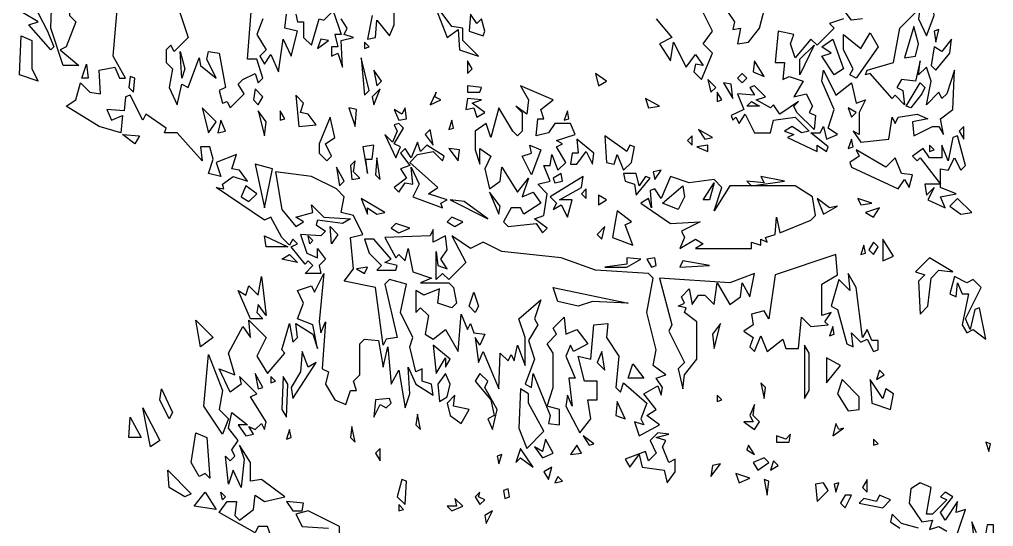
# Model space of a CAD drawing. Header units: millimetres. Extents: x -1861 to 1853, y -2 to 9002.
# Drawn here: x -1390 to -16, y 6352 to 7066 of the extents above; entities that cross this region are included whole.
import ezdxf

# ---------------------------------------------------------------- set-up
doc = ezdxf.new("R2010")
doc.units = ezdxf.units.MM
doc.layers.add('ALMOND-DRAW-PROFILE', color=7, linetype='Continuous', lineweight=25)

msp = doc.modelspace()

# ---------------------------------------------------------------- linework, layer by layer
at = {"layer": 'ALMOND-DRAW-PROFILE'}
for points in [[(-1032.8, 6331.7), (-1039.5, 6351.5), (-1052.7, 6351.5), (-1057.1, 6342.7), (-1107.7, 6371.3), (-1096.7, 6386.7), (-1083.5, 6386.7), (-1085.7, 6366.9), (-1079.1, 6360.3), (-1059.3, 6375.7), (-1057.1, 6395.5), (-1043.9, 6386.7), (-1015.2, 6393.3), (-1048.3, 6417.6), (-1063.7, 6415.4), (-1063.7, 6441.8), (-1079.1, 6466), (-1072.5, 6446.2), (-1076.9, 6406.6), (-1087.9, 6430.8), (-1094.5, 6411), (-1098.9, 6450.6), (-1092.3, 6444), (-1085.7, 6450.6), (-1090.1, 6459.4), (-1081.3, 6472.6), (-1094.5, 6490.2), (-1090.1, 6512.2), (-1068.1, 6494.6), (-1081.3, 6494.6), (-1070.3, 6479.2), (-1059.3, 6481.4), (-1065.9, 6492.4), (-1057.1, 6488), (-1048.3, 6496.8), (-1043.9, 6488), (-1041.7, 6499), (-1063.7, 6534.2), (-1054.9, 6538.6), (-1079.1, 6562.9), (-1076.9, 6551.9), (-1092.3, 6540.9), (-1107.7, 6573.9), (-1085.7, 6565.1), (-1094.5, 6595.9), (-1074.7, 6633.3), (-1063.7, 6617.9), (-1065.9, 6642.1), (-1041.7, 6617.9), (-1054.9, 6591.5), (-1039.5, 6567.3), (-1015.2, 6595.9), (-1019.6, 6600.3), (-1008.6, 6637.7), (-1004.2, 6611.3), (-997.6, 6617.9), (-999.8, 6637.7), (-975.6, 6622.3), (-969, 6602.5), (-975.6, 6635.5), (-997.6, 6644.3), (-988.8, 6666.3), (-997.6, 6684), (-977.8, 6690.6), (-973.4, 6681.8), (-960.2, 6708.2), (-966.8, 6639.9), (-964.6, 6624.5), (-958, 6639.9), (-962.4, 6573.9), (-953.6, 6569.5), (-958, 6551.9), (-944.8, 6529.8), (-929.4, 6523.2), (-922.8, 6543.1), (-914, 6543.1), (-918.4, 6556.3), (-909.6, 6565.1), (-909.6, 6609.1), (-903, 6615.7), (-883.1, 6613.5), (-876.5, 6576.1), (-869.9, 6604.7), (-865.5, 6551.9), (-854.5, 6571.7), (-845.7, 6518.8), (-839.1, 6538.6), (-841.3, 6576.1), (-830.3, 6551.9), (-806.1, 6536.4), (-808.3, 6551.9), (-821.5, 6556.3), (-821.5, 6573.9), (-830.3, 6569.5), (-839.1, 6604.7), (-834.7, 6617.9), (-852.3, 6653.1), (-843.5, 6692.8), (-867.7, 6699.4), (-874.3, 6692.8), (-856.7, 6617.9), (-872.1, 6615.7), (-876.5, 6606.9), (-887.5, 6688.4), (-931.6, 6697.2), (-918.4, 6714.8), (-922.8, 6758.8), (-905.2, 6763.2), (-918.4, 6789.6), (-936, 6794), (-931.6, 6816), (-942.6, 6827.1), (-977.8, 6844.7), (-1028.4, 6851.3), (-1019.6, 6798.4), (-999.8, 6774.2), (-988.8, 6780.8), (-999.8, 6787.4), (-975.6, 6794), (-977.8, 6805), (-960.2, 6787.4), (-922.8, 6785.2), (-933.8, 6778.6), (-969, 6783), (-971.2, 6776.4), (-958, 6767.6), (-964.6, 6761), (-993.2, 6763.2), (-984.4, 6736.8), (-969, 6730.2), (-969, 6743.4), (-958, 6728), (-966.8, 6719.2), (-964.6, 6708.2), (-986.6, 6708.2), (-975.6, 6719.2), (-982.2, 6725.8), (-986.6, 6721.4), (-1006.4, 6745.6), (-997.6, 6750), (-1004.2, 6756.6), (-1008.6, 6747.8), (-1019.6, 6758.8), (-1035, 6787.4), (-1043.9, 6783), (-1112.1, 6829.3), (-1101.1, 6827.1), (-1103.3, 6833.7), (-1087.9, 6844.7), (-1068.1, 6838.1), (-1079.1, 6853.5), (-1090.1, 6855.7), (-1083.5, 6875.5), (-1112.1, 6864.5), (-1105.5, 6844.7), (-1123.1, 6849.1), (-1116.5, 6868.9), (-1120.9, 6886.5), (-1134.1, 6886.5), (-1131.9, 6866.7), (-1167.1, 6906.3), (-1184.8, 6906.3), (-1182.6, 6912.9), (-1211.2, 6932.7), (-1215.6, 6923.9), (-1233.2, 6959.1), (-1239.8, 6956.9), (-1242, 6937.1), (-1266.2, 6939.3), (-1259.6, 6923.9), (-1244.2, 6930.5), (-1246.4, 6906.3), (-1277.2, 6915.1), (-1323.5, 6943.7), (-1310.2, 6952.5), (-1303.6, 6976.8), (-1290.4, 6963.6), (-1275, 6961.4), (-1277.2, 6994.4), (-1255.2, 6998.8), (-1248.6, 6983.4), (-1239.8, 6983.4), (-1257.4, 7014.2), (-1246.4, 7139.7)], [(-891.9, 7071.4), (-898.6, 7038.4), (-887.5, 7040.6), (-885.3, 7064.8), (-867.7, 7042.8), (-861.1, 7058.2), (-861.1, 7128.7)], [(-1164.9, 7080.2), (-1151.7, 7040.6), (-1171.5, 7020.8), (-1175.9, 7029.6), (-1182.6, 7023), (-1182.6, 7005.4), (-1173.7, 6996.6), (-1178.2, 6970.2), (-1167.1, 6945.9), (-1160.5, 6974.6), (-1151.7, 6970.2), (-1136.3, 7012), (-1134.1, 7001), (-1112.1, 6983.4), (-1125.3, 7009.8), (-1123.1, 7020.8), (-1107.7, 7018.6), (-1098.9, 6970.2), (-1107.7, 6965.8), (-1103.3, 6948.1), (-1096.7, 6950.3), (-1092.3, 6941.5), (-1072.5, 6961.4), (-1081.3, 6974.6), (-1074.7, 6981.2), (-1057.1, 6990), (-1052.7, 6976.8), (-1046.1, 6983.4), (-1054.9, 7009.8), (-1068.1, 7009.8), (-1061.5, 7095.6)], [(-390, 7075.8), (-381.2, 7062.6), (-383.4, 7051.6), (-372.4, 7053.8), (-376.8, 7031.8), (-361.4, 7034), (-346, 7053.8), (-335, 7095.6)], [(-999.8, 7073.6), (-997.6, 7062.6), (-988.8, 7062.6), (-988.8, 7040.6), (-977.8, 7029.6), (-966.8, 7067), (-960.2, 7064.8), (-947, 7078), (-936, 7045), (-944.8, 7045), (-940.4, 7027.4), (-949.2, 7027.4), (-949.2, 7014.2), (-940.4, 7018.6), (-933.8, 6998.8), (-936, 7036.2), (-918.4, 7040.6), (-931.6, 7045), (-927.2, 7053.8), (-936, 7067)], [(-491.3, 7067), (-469.2, 7040.6), (-486.9, 7031.8), (-471.4, 7007.6), (-467, 7034), (-449.4, 6998.8), (-436.2, 7016.4), (-425.2, 7001), (-436.2, 7003.2), (-438.4, 6992.2), (-427.4, 6981.2), (-412, 7018.6), (-425.2, 7031.8), (-412, 7049.4), (-425.2, 7075.8)], [(-227.1, 7067), (-246.9, 7060.4), (-240.3, 7053.8), (-257.9, 7036.2), (-264.5, 7029.6), (-273.3, 7038.4), (-295.3, 7012), (-301.9, 7031.8), (-297.5, 7045), (-319.5, 7049.4), (-323.9, 7005.4), (-310.7, 7005.4), (-312.9, 6981.2), (-304.1, 6985.6), (-284.3, 6979), (-297.5, 6956.9), (-279.9, 6961.4), (-271.1, 6943.7), (-275.5, 6934.9), (-266.7, 6930.5), (-268.9, 6910.7), (-293.1, 6934.9), (-297.5, 6943.7), (-290.9, 6950.3), (-317.3, 6932.7), (-326.1, 6945.9), (-330.5, 6941.5), (-350.4, 6952.5), (-337.2, 6956.9), (-352.6, 6972.4), (-359.2, 6970.2), (-352.6, 6959.1), (-376.8, 6961.4), (-368, 6939.3), (-385.6, 6930.5), (-383.4, 6923.9), (-379, 6928.3), (-374.6, 6919.5), (-365.8, 6932.7), (-352.6, 6906.3), (-330.5, 6906.3), (-326.1, 6923.9), (-295.3, 6928.3), (-275.5, 6908.5), (-286.5, 6906.3), (-299.7, 6915.1), (-310.7, 6908.5), (-297.5, 6904.1), (-306.3, 6899.7), (-264.5, 6879.9), (-264.5, 6888.7), (-251.3, 6879.9), (-249.1, 6886.5), (-273.3, 6906.3), (-260.1, 6906.3), (-255.7, 6915.1), (-251.3, 6897.5), (-235.9, 6904.1), (-249.1, 6912.9), (-240.3, 6939.3), (-257.9, 6979), (-255.7, 6994.4), (-238.1, 6959.1), (-216.1, 6976.8), (-209.5, 6948.1), (-196.3, 6952.5), (-205.1, 6934.9), (-205.1, 6904.1), (-213.9, 6908.5), (-202.9, 6893.1), (-163.2, 6897.5), (-158.8, 6928.3), (-154.4, 6919.5), (-150, 6928.3), (-123.6, 6932.7), (-108.2, 6926.1), (-130.2, 6921.7), (-128, 6901.9), (-101.6, 6915.1), (-92.8, 6915.1), (-86.2, 6904.1), (-90.6, 6926.1), (-73, 6939.3), (-70.8, 6994.4), (-81.8, 6961.4), (-88.4, 6954.7), (-92.8, 6963.6), (-110.4, 6945.9), (-103.8, 6979), (-110.4, 6998.8), (-121.4, 6987.8), (-119.2, 7007.6), (-125.8, 6979), (-145.6, 6981.2), (-152.2, 6970.2), (-143.4, 6965.8), (-141.2, 6945.9), (-154.4, 6959.1), (-158.8, 6954.7), (-189.6, 6990), (-196.3, 6987.8), (-194.1, 6994.4), (-156.6, 7005.4), (-147.8, 7053.8), (-121.4, 7080.2)], [(-200.7, 7067), (-216.1, 7064.8), (-229.3, 7082.4)], [(-1046.1, 7067), (-1054.9, 7045), (-1041.7, 7023), (-1050.5, 7014.2), (-1043.9, 7003.2), (-1035, 7016.4), (-1024, 6992.2), (-1017.4, 7038.4), (-1006.4, 7014.2), (-997.6, 7049.4), (-1015.2, 7053.8), (-1013, 7073.6)], [(-73, 6322.9), (-55.4, 6375.7), (-68.6, 6371.3), (-66.4, 6386.7), (-84, 6360.3), (-90.6, 6371.3), (-73, 6393.3), (-84, 6400), (-90.6, 6393.3), (-81.8, 6388.9), (-101.6, 6369.1), (-110.4, 6369.1), (-103.8, 6406.6), (-119.2, 6413.2), (-132.4, 6404.4), (-134.6, 6384.5), (-117, 6358.1), (-101.6, 6360.3), (-106, 6347.1), (-92.8, 6351.5), (-81.8, 6344.9)], [(-938.2, 6342.7), (-938.2, 6351.5), (-982.2, 6373.5), (-999.8, 6369.1), (-991, 6351.5), (-953.6, 6349.3)], [(-121.4, 6349.3), (-145.6, 6355.9), (-158.8, 6369.1), (-161, 6358.1), (-147.8, 6349.3)], [(-39.9, 6342.7), (-46.5, 6358.1), (-42.1, 6322.9)], [(-15.7, 6309.7), (-15.7, 6353.7), (-24.5, 6353.7), (-26.7, 6342.7)]]:
    msp.add_lwpolyline(points, dxfattribs=at)
for points in [[(-110.4, 7042.8), (-99.4, 7071.4), (-103.8, 7111.1), (-114.8, 7117.7), (-121.4, 7067)], [(-1345.5, 7023), (-1376.3, 7058.2), (-1363.1, 7062.6), (-1385.1, 7075.8), (-1382.9, 7113.3), (-1349.9, 7049.4), (-1341.1, 7027.4)], [(-1327.9, 7001), (-1345.5, 7053.8), (-1343.3, 7108.9), (-1319.1, 7089), (-1319.1, 7071.4), (-1310.2, 7062.6), (-1323.5, 7027.4), (-1332.3, 7023), (-1305.8, 7001)], [(-768.7, 7023), (-742.2, 7014.2), (-764.3, 7036.2), (-764.3, 7053.8), (-779.7, 7056), (-806.1, 7091.2), (-786.3, 7040.6), (-770.9, 7051.6)], [(-755.4, 7049.4), (-735.6, 7042.8), (-733.4, 7049.4), (-737.8, 7067), (-744.4, 7060.4), (-753.2, 7073.6)], [(-141.2, 7012), (-125.8, 7014.2), (-121.4, 7031.8), (-128, 7056)], [(-97.2, 7034), (-92.8, 7051.6), (-99.4, 7049.4)], [(-1363.1, 6979), (-1389.5, 6987.8), (-1387.3, 7042.8), (-1371.9, 7036.2), (-1371.9, 6996.6)], [(-969, 7025.2), (-953.6, 7036.2), (-964.6, 7038.4)], [(-903, 7025.2), (-896.4, 7027.4), (-903, 7034)], [(-240.3, 6987.8), (-257.9, 7014.2), (-244.7, 7018.6), (-257.9, 7027.4), (-242.5, 7038.4), (-227.1, 6996.6)], [(-209.5, 6983.4), (-218.3, 6987.8), (-213.9, 6996.6), (-227.1, 7023), (-227.1, 7045), (-202.9, 7025.2), (-189.6, 7047.2), (-178.6, 7027.4)], [(-97.2, 6994.4), (-77.4, 7018.6), (-75.2, 7038.4), (-88.4, 7020.8), (-99.4, 7027.4), (-103.8, 7001)], [(-1160.5, 6983.4), (-1162.7, 7020.8), (-1156.1, 6996.6)], [(-288.7, 6987.8), (-288.7, 7009.8), (-268.9, 7029.6)], [(-903, 6959.1), (-896.4, 6965.8), (-907.4, 7012)], [(-757.7, 6990), (-751, 6996.6), (-757.7, 7007.6)], [(-339.4, 6985.6), (-352.6, 7007.6), (-354.8, 6992.2)], [(-1301.4, 6983.4), (-1294.8, 7003.2), (-1292.6, 6983.4)], [(-885.3, 6972.4), (-878.7, 6979), (-889.7, 6994.4)], [(-1228.8, 6963.6), (-1226.6, 6983.4), (-1233.2, 6985.6), (-1235.4, 6970.2)], [(-572.7, 6972.4), (-561.7, 6979), (-577.1, 6990)], [(-414.2, 6963.6), (-407.6, 6970.2), (-418.6, 6981.2)], [(-370.2, 6976.8), (-363.6, 6983.4), (-370.2, 6990), (-376.8, 6983.4)], [(-1052.7, 6945.9), (-1046.1, 6956.9), (-1057.1, 6968), (-1059.3, 6952.5)], [(-889.7, 6945.9), (-880.9, 6968), (-891.9, 6956.9)], [(-757.7, 6963.6), (-740, 6963.6), (-737.8, 6970.2), (-757.7, 6972.4)], [(-652, 6765.4), (-645.4, 6772), (-663, 6785.2), (-649.8, 6789.6), (-645.4, 6820.5), (-658.6, 6833.7), (-641, 6838.1), (-649.8, 6860.1), (-641, 6860.1), (-638.8, 6875.5), (-630, 6853.5), (-619, 6864.5), (-632.2, 6886.5), (-623.4, 6890.9), (-632.2, 6895.3), (-605.7, 6904.1), (-612.3, 6919.5), (-634.4, 6919.5), (-643.2, 6906.3), (-660.8, 6901.9), (-658.6, 6926.1), (-649.8, 6926.1), (-654.2, 6939.3), (-636.6, 6952.5), (-682.8, 6972.4), (-671.8, 6952.5), (-674, 6932.7), (-689.4, 6943.7), (-680.6, 6934.9), (-680.6, 6908.5), (-687.2, 6901.9), (-693.8, 6908.5), (-713.6, 6941.5), (-724.6, 6899.7), (-731.2, 6919.5), (-746.6, 6908.5), (-746.6, 6882.1), (-740, 6862.3), (-740, 6884.3), (-724.6, 6873.3), (-733.4, 6855.7), (-726.8, 6827.1), (-711.4, 6838.1), (-709.2, 6857.9), (-687.2, 6822.7), (-671.8, 6842.5), (-680.6, 6816), (-665.2, 6822.7), (-654.2, 6807.2), (-678.4, 6791.8), (-682.8, 6800.6), (-696, 6800.6), (-707, 6780.8), (-700.4, 6774.2), (-660.8, 6778.6)], [(-383.4, 6954.7), (-385.6, 6974.6), (-396.6, 6976.8)], [(-139, 6943.7), (-119.2, 6976.8), (-112.6, 6970.2), (-117, 6961.4), (-132.4, 6941.5)], [(-995.4, 6915.1), (-971.2, 6917.3), (-982.2, 6932.7), (-993.2, 6934.9), (-988.8, 6948.1), (-999.8, 6959.1)], [(-810.5, 6945.9), (-795.1, 6952.5), (-803.9, 6956.9), (-801.7, 6963.6)], [(-744.4, 6928.3), (-733.4, 6934.9), (-751, 6948.1), (-737.8, 6952.5), (-757.7, 6954.7), (-759.9, 6939.3), (-748.8, 6941.5)], [(-502.3, 6941.5), (-486.9, 6943.7), (-506.7, 6954.7)], [(-405.4, 6950.3), (-398.8, 6952.5), (-405.4, 6963.6)], [(-1123.1, 6906.3), (-1112.1, 6921.7), (-1131.9, 6941.5)], [(-916.2, 6915.1), (-914, 6939.3), (-925, 6941.5)], [(-854.5, 6923.9), (-843.5, 6926.1), (-845.7, 6941.5), (-850.1, 6932.7), (-861.1, 6939.3)], [(-363.6, 6943.7), (-357, 6950.3), (-346, 6943.7)], [(-216.1, 6928.3), (-209.5, 6934.9), (-220.5, 6941.5)], [(-1109.9, 6906.3), (-1098.9, 6908.5), (-1105.5, 6923.9)], [(-1043.9, 6901.9), (-1041.7, 6921.7), (-1052.7, 6937.1)], [(-1021.8, 6923.9), (-1015.2, 6926.1), (-1021.8, 6937.1)], [(-955.8, 6866.7), (-949.2, 6873.3), (-958, 6890.9), (-944.8, 6899.7), (-951.4, 6928.3), (-966.8, 6890.9), (-966.8, 6877.7)], [(-784.1, 6910.7), (-777.5, 6912.9), (-779.7, 6923.9)], [(-621.2, 6923.9), (-614.5, 6926.1), (-616.8, 6937.1)], [(-858.9, 6871.1), (-852.3, 6886.5), (-861.1, 6890.9), (-847.9, 6912.9), (-854.5, 6919.5), (-861.1, 6917.3), (-856.7, 6908.5), (-863.3, 6893.1), (-874.3, 6904.1)], [(-806.1, 6888.7), (-810.5, 6910.7), (-817.1, 6904.1)], [(-423, 6897.5), (-412, 6899.7), (-431.8, 6910.7)], [(-57.6, 6897.5), (-57.6, 6915.1), (-64.2, 6908.5)], [(-1226.6, 6890.9), (-1244.2, 6904.1), (-1220, 6901.9)], [(-612.3, 6862.3), (-603.5, 6862.3), (-590.3, 6879.9), (-581.5, 6862.3), (-579.3, 6877.7), (-603.5, 6897.5), (-601.3, 6877.7), (-610.1, 6877.7)], [(-537.5, 6853.5), (-526.5, 6864.5), (-522.1, 6886.5), (-528.7, 6888.7), (-533.1, 6879.9), (-563.9, 6901.9), (-561.7, 6864.5), (-550.7, 6862.3), (-546.3, 6875.5)], [(-440.6, 6888.7), (-440.6, 6901.9), (-447.2, 6895.3)], [(-220.5, 6884.3), (-213.9, 6886.5), (-216.1, 6897.5)], [(-90.6, 6833.7), (-90.6, 6855.7), (-79.6, 6853.5), (-70.8, 6871.1), (-62, 6853.5), (-55.4, 6860.1), (-66.4, 6901.9), (-73, 6899.7), (-79.6, 6866.7), (-88.4, 6888.7), (-88.4, 6871.1), (-106, 6871.1), (-114.8, 6884.3), (-130.2, 6873.3), (-123.6, 6866.7), (-119.2, 6871.1)], [(-898.6, 6849.1), (-900.8, 6868.9), (-891.9, 6868.9), (-889.7, 6888.7), (-905.2, 6886.5)], [(-792.9, 6800.6), (-795.1, 6807.2), (-786.3, 6811.6), (-812.7, 6820.5), (-799.5, 6829.3), (-839.1, 6864.5), (-828.1, 6875.5), (-806.1, 6879.9), (-792.9, 6866.7), (-790.7, 6873.3), (-814.9, 6888.7), (-823.7, 6879.9), (-828.1, 6893.1), (-836.9, 6871.1), (-845.7, 6884.3), (-852.3, 6877.7), (-839.1, 6860.1), (-852.3, 6855.7), (-843.5, 6842.5), (-861.1, 6829.3), (-854.5, 6822.7), (-845.7, 6835.9), (-834.7, 6833.7), (-836.9, 6857.9), (-825.9, 6833.7), (-834.7, 6816)], [(-770.9, 6866.7), (-768.7, 6882.1), (-784.1, 6884.3)], [(-667.4, 6846.9), (-680.6, 6873.3), (-667.4, 6877.7), (-669.6, 6888.7), (-654.2, 6882.1)], [(-418.6, 6879.9), (-418.6, 6888.7), (-434, 6886.5)], [(-106, 6879.9), (-99.4, 6882.1), (-106, 6888.7)], [(-880.9, 6840.3), (-885.3, 6871.1), (-887.5, 6846.9)], [(-150, 6827.1), (-141.2, 6840.3), (-134.6, 6829.3), (-130.2, 6846.9), (-145.6, 6849.1), (-154.4, 6871.1), (-167.6, 6857.9), (-209.5, 6882.1), (-205.1, 6873.3), (-218.3, 6864.5), (-216.1, 6857.9)], [(-1043.9, 6800.6), (-1032.8, 6855.7), (-1057.1, 6862.3)], [(-938.2, 6831.5), (-931.6, 6838.1), (-942.6, 6857.9)], [(-920.6, 6840.3), (-909.6, 6842.5), (-918.4, 6851.3), (-916.2, 6866.7), (-922.8, 6860.1)], [(-616.8, 6787.4), (-610.1, 6811.6), (-627.8, 6811.6), (-596.9, 6829.3), (-594.7, 6844.7), (-641, 6816), (-632.2, 6807.2), (-636.6, 6798.4), (-625.6, 6805)], [(-634.4, 6835.9), (-623.4, 6838.1), (-625.6, 6849.1), (-636.6, 6842.5)], [(-519.9, 6818.2), (-500.1, 6842.5), (-506.7, 6844.7), (-515.5, 6831.5), (-519.9, 6849.1), (-537.5, 6849.1), (-535.3, 6838.1), (-522.1, 6833.7)], [(-458.2, 6743.4), (-436.2, 6756.6), (-425.2, 6750), (-436.2, 6743.4), (-357, 6743.4), (-357, 6752.2), (-343.8, 6747.8), (-343.8, 6756.6), (-335, 6752.2), (-337.2, 6758.8), (-323.9, 6763.2), (-321.7, 6787.4), (-317.3, 6765.4), (-273.3, 6783), (-266.7, 6789.6), (-271.1, 6816), (-295.3, 6831.5), (-357, 6831.5), (-387.8, 6831.5), (-409.8, 6796.2), (-398.8, 6829.3), (-409.8, 6840.3), (-445, 6835.9), (-471.4, 6844.7), (-484.7, 6813.8), (-493.5, 6827.1), (-500.1, 6824.9), (-497.9, 6800.6), (-502.3, 6813.8), (-513.3, 6807.2), (-471.4, 6778.6), (-429.6, 6780.8), (-456, 6767.6), (-451.6, 6758.8)], [(-493.5, 6840.3), (-484.7, 6853.5), (-495.7, 6851.3)], [(-357, 6831.5), (-310.7, 6838.1), (-343.8, 6844.7), (-339.4, 6835.9), (-363.6, 6838.1)], [(-1065.9, 6809.4), (-1054.9, 6820.5), (-1070.3, 6831.5), (-1076.9, 6816)], [(-460.4, 6798.4), (-482.5, 6807.2), (-453.8, 6831.5), (-451.6, 6816)], [(-425.2, 6811.6), (-409.8, 6835.9), (-416.4, 6811.6)], [(-90.6, 6833.7), (-112.6, 6833.7), (-110.4, 6818.2), (-99.4, 6829.3), (-108.2, 6811.6), (-84, 6800.6), (-90.6, 6816), (-68.6, 6820.5), (-90.6, 6829.3)], [(-713.6, 6791.8), (-711.4, 6802.8), (-726.8, 6822.7)], [(-590.3, 6813.8), (-590.3, 6827.1), (-596.9, 6820.5)], [(-572.7, 6805), (-561.7, 6811.6), (-572.7, 6818.2)], [(-898.6, 6791.8), (-898.6, 6800.6), (-885.3, 6791.8), (-874.3, 6794), (-907.4, 6813.8)], [(-781.9, 6811.6), (-729, 6785.2), (-762.1, 6809.4)], [(-255.7, 6791.8), (-235.9, 6802.8), (-246.9, 6800.6), (-264.5, 6813.8)], [(-202.9, 6805), (-187.4, 6807.2), (-207.3, 6813.8)], [(-185.2, 6787.4), (-176.4, 6800.6), (-196.3, 6794)], [(-62, 6791.8), (-46.5, 6794), (-66.4, 6813.8), (-77.4, 6802.8)], [(-775.3, 6774.2), (-764.3, 6780.8), (-779.7, 6787.4), (-786.3, 6780.8)], [(-524.3, 6747.8), (-535.3, 6776.4), (-526.5, 6780.8), (-546.3, 6796.2), (-552.9, 6758.8)], [(-949.2, 6750), (-951.4, 6774.2), (-940.4, 6763.2)], [(-854.5, 6765.4), (-839.1, 6772), (-858.9, 6778.6), (-865.5, 6772)], [(-568.3, 6756.6), (-563.9, 6774.2), (-574.9, 6763.2)], [(-1041.7, 6745.6), (-1043.9, 6761), (-1010.8, 6745.6)], [(-980, 6750), (-982.2, 6761), (-975.6, 6754.4)], [(-515.5, 6479.2), (-486.9, 6494.6), (-504.5, 6507.8), (-491.3, 6516.6), (-508.9, 6538.6), (-489.1, 6549.7), (-484.7, 6536.4), (-482.5, 6547.5), (-491.3, 6560.7), (-478.1, 6565.1), (-495.7, 6578.3), (-491.3, 6600.3), (-504.5, 6653.1), (-495.7, 6701.6), (-502.3, 6708.2), (-577.1, 6712.6), (-625.6, 6730.2), (-709.2, 6739), (-735.6, 6752.2), (-753.2, 6743.4), (-779.7, 6761), (-759.9, 6723.6), (-784.1, 6699.4), (-792.9, 6708.2), (-801.7, 6699.4), (-801.7, 6739), (-799.5, 6719.2), (-786.3, 6714.8), (-795.1, 6728), (-786.3, 6741.2), (-788.5, 6761), (-806.1, 6752.2), (-806.1, 6769.8), (-810.5, 6761), (-874.3, 6758.8), (-858.9, 6730.2), (-854.5, 6734.6), (-845.7, 6725.8), (-841.3, 6743.4), (-834.7, 6710.4), (-808.3, 6701.6), (-823.7, 6695), (-784.1, 6695), (-777.5, 6688.4), (-773.1, 6666.3), (-779.7, 6659.7), (-799.5, 6666.3), (-797.3, 6686.2), (-819.3, 6677.3), (-830.3, 6684), (-830.3, 6653.1), (-823.7, 6659.7), (-812.7, 6648.7), (-817.1, 6622.3), (-806.1, 6615.7), (-788.5, 6628.9), (-770.9, 6598.1), (-766.5, 6650.9), (-757.7, 6628.9), (-753.2, 6637.7), (-748.8, 6624.5), (-733.4, 6622.3), (-740, 6606.9), (-746.6, 6617.9), (-742.2, 6582.7), (-735.6, 6598.1), (-713.6, 6545.3), (-711.4, 6595.9), (-700.4, 6584.9), (-696, 6593.7), (-691.6, 6584.9), (-687.2, 6606.9), (-676.2, 6578.3), (-676.2, 6617.9), (-685, 6644.3), (-654.2, 6670.7), (-663, 6644.3), (-658.6, 6635.5), (-671.8, 6613.5), (-663, 6587.1), (-676.2, 6551.9), (-667.4, 6547.5), (-665.2, 6567.3), (-641, 6507.8), (-643.2, 6496.8), (-627.8, 6494.6), (-627.8, 6516.6), (-645.4, 6521), (-636.6, 6547.5), (-636.6, 6595.9), (-645.4, 6609.1), (-632.2, 6622.3), (-636.6, 6631.1), (-621.2, 6646.5), (-619, 6622.3), (-603.5, 6628.9), (-588.1, 6609.1), (-607.9, 6598.1), (-612.3, 6606.9), (-619, 6591.5), (-605.7, 6560.7), (-614.5, 6560.7), (-610.1, 6521), (-616.8, 6536.4), (-619, 6521), (-599.1, 6483.6), (-583.7, 6503.4), (-588.1, 6529.8), (-574.9, 6529.8), (-574.9, 6556.3), (-592.5, 6556.3), (-601.3, 6591.5), (-583.7, 6587.1), (-579.3, 6635.5), (-559.5, 6637.7), (-561.7, 6617.9), (-544.1, 6591.5), (-548.5, 6547.5), (-541.9, 6540.9), (-537.5, 6554.1), (-504.5, 6525.4), (-513.3, 6503.4), (-508.9, 6494.6), (-522.1, 6499)], [(-885.3, 6712.6), (-858.9, 6712.6), (-856.7, 6719.2), (-874.3, 6723.6), (-865.5, 6728), (-889.7, 6756.6), (-903, 6756.6), (-896.4, 6736.8), (-878.7, 6719.2)], [(-202.9, 6734.6), (-196.3, 6736.8), (-198.5, 6747.8)], [(-185.2, 6734.6), (-178.6, 6745.6), (-185.2, 6752.2), (-191.8, 6741.2)], [(-172, 6725.8), (-156.6, 6732.4), (-172, 6756.6)], [(-997.6, 6723.6), (-1019.6, 6728), (-1008.6, 6734.6)], [(-352.6, 6598.1), (-343.8, 6620.1), (-335, 6598.1), (-312.9, 6615.7), (-308.5, 6602.5), (-290.9, 6602.5), (-286.5, 6646.5), (-273.3, 6633.3), (-249.1, 6635.5), (-253.5, 6639.9), (-244.7, 6653.1), (-257.9, 6648.7), (-257.9, 6692.8), (-235.9, 6706), (-238.1, 6734.6), (-323.9, 6706), (-332.7, 6644.3), (-339.4, 6655.3), (-357, 6650.9), (-354.8, 6635.5), (-368, 6626.7), (-354.8, 6617.9), (-359.2, 6604.7)], [(-563.9, 6717), (-533.1, 6717), (-513.3, 6728), (-533.1, 6730.2), (-533.1, 6721.4)], [(-497.9, 6717), (-491.3, 6719.2), (-493.5, 6730.2), (-504.5, 6728)], [(-458.2, 6717), (-416.4, 6719.2), (-453.8, 6725.8)], [(-119.2, 6650.9), (-108.2, 6661.9), (-103.8, 6701.6), (-92.8, 6712.6), (-73, 6710.4), (-106, 6730.2), (-125.8, 6710.4), (-112.6, 6706), (-121.4, 6697.2)], [(-903, 6708.2), (-898.6, 6717), (-914, 6714.8)], [(-453.8, 6545.3), (-451.6, 6565.1), (-434, 6587.1), (-434, 6639.9), (-451.6, 6653.1), (-449.4, 6659.7), (-460.4, 6661.9), (-451.6, 6666.3), (-456, 6675.1), (-445, 6686.2), (-440.6, 6664.1), (-431.8, 6677.3), (-423, 6677.3), (-409.8, 6664.1), (-405.4, 6695), (-387.8, 6664.1), (-372.4, 6675.1), (-370.2, 6695), (-359.2, 6675.1), (-352.6, 6708.2), (-387.8, 6695), (-486.9, 6701.6), (-469.2, 6635.5), (-473.6, 6626.7), (-451.6, 6582.7), (-460.4, 6573.9)], [(-185.2, 6598.1), (-178.6, 6600.3), (-178.6, 6613.5), (-187.4, 6613.5), (-194.1, 6628.9), (-200.7, 6617.9), (-209.5, 6688.4), (-220.5, 6708.2), (-218.3, 6684), (-233.7, 6699.4), (-244.7, 6661.9), (-235.9, 6657.5), (-222.7, 6609.1), (-213.9, 6604.7), (-216.1, 6624.5), (-202.9, 6611.3), (-194.1, 6615.7)], [(-1063.7, 6644.3), (-1081.3, 6684), (-1070.3, 6677.3), (-1065.9, 6690.6), (-1052.7, 6677.3), (-1048.3, 6703.8), (-1041.7, 6648.7), (-1052.7, 6664.1), (-1054.9, 6653.1), (-1046.1, 6644.3)], [(-26.7, 6615.7), (-35.5, 6659.7), (-42.1, 6657.5), (-48.7, 6628.9), (-55.4, 6644.3), (-33.3, 6688.4), (-44.3, 6699.4), (-53.2, 6695), (-70.8, 6703.8), (-77.4, 6679.5), (-68.6, 6675.1), (-66.4, 6695), (-59.8, 6679.5), (-50.9, 6679.5), (-59.8, 6635.5), (-53.2, 6624.5), (-44.3, 6628.9)], [(-746.6, 6653.1), (-755.4, 6661.9), (-748.8, 6681.8), (-742.2, 6661.9)], [(-601.3, 6661.9), (-630, 6668.5), (-636.6, 6688.4), (-530.9, 6666.3), (-581.5, 6668.5)], [(-1134.1, 6604.7), (-1140.7, 6642.1), (-1116.5, 6617.9)], [(-409.8, 6602.5), (-401, 6637.7), (-412, 6622.3)], [(-246.9, 6620.1), (-240.3, 6622.3), (-242.5, 6633.3)], [(-1004.2, 6532), (-971.2, 6582.7), (-982.2, 6576.1), (-991, 6598.1), (-993.2, 6569.5), (-1006.4, 6547.5)], [(-801.7, 6567.3), (-788.5, 6589.3), (-788.5, 6576.1), (-781.9, 6587.1), (-806.1, 6606.9)], [(-563.9, 6571.7), (-568.3, 6598.1), (-574.9, 6582.7)], [(-282.1, 6532), (-275.5, 6543.1), (-275.5, 6595.9), (-282.1, 6606.9)], [(-1103.3, 6481.4), (-1129.7, 6521), (-1123.1, 6593.7), (-1103.3, 6543.1), (-1107.7, 6516.6), (-1094.5, 6503.4)], [(-530.9, 6560.7), (-524.3, 6580.5), (-508.9, 6560.7)], [(-251.3, 6554.1), (-231.5, 6578.3), (-251.3, 6589.3)], [(-1052.7, 6545.3), (-1046.1, 6547.5), (-1057.1, 6567.3)], [(-797.3, 6527.6), (-786.3, 6534.2), (-781.9, 6551.9), (-788.5, 6567.3), (-799.5, 6551.9)], [(-722.4, 6488), (-715.8, 6516.6), (-733.4, 6547.5), (-729, 6556.3), (-740, 6567.3), (-746.6, 6556.3), (-724.6, 6529.8), (-720.2, 6507.8), (-729, 6503.4)], [(-180.8, 6558.5), (-169.8, 6565.1), (-176.4, 6571.7)], [(-1035, 6554.1), (-1028.4, 6556.3), (-1035, 6562.9)], [(-1013, 6505.6), (-1010.8, 6551.9), (-1017.4, 6562.9), (-1019.6, 6516.6)], [(-339.4, 6532), (-337.2, 6547.5), (-343.8, 6554.1)], [(-220.5, 6514.4), (-205.1, 6516.6), (-205.1, 6534.2), (-229.3, 6558.5), (-235.9, 6538.6)], [(-187.4, 6525.4), (-161, 6516.6), (-156.6, 6538.6), (-167.6, 6545.3), (-172, 6532), (-189.6, 6558.5)], [(-1178.2, 6503.4), (-1191.4, 6529.8), (-1189.2, 6545.3), (-1173.7, 6512.2)], [(-674, 6461.6), (-649.8, 6485.8), (-671.8, 6525.4), (-671.8, 6538.6), (-682.8, 6545.3), (-685, 6490.2)], [(-889.7, 6505.6), (-880.9, 6523.2), (-872.1, 6518.8), (-865.5, 6525.4), (-867.7, 6532), (-887.5, 6529.8)], [(-766.5, 6496.8), (-755.4, 6516.6), (-777.5, 6521), (-775.3, 6536.4), (-786.3, 6525.4), (-781.9, 6507.8)], [(-548.5, 6507.8), (-535.3, 6503.4), (-546.3, 6527.6)], [(-405.4, 6527.6), (-398.8, 6529.8), (-405.4, 6536.4)], [(-1204.6, 6463.8), (-1215.6, 6518.8), (-1191.4, 6472.6)], [(-352.6, 6488), (-346, 6499), (-354.8, 6507.8), (-352.6, 6523.2), (-359.2, 6507.8), (-354.8, 6499), (-368, 6499)], [(-1235.4, 6477), (-1233.2, 6505.6), (-1217.8, 6477)], [(-823.7, 6488), (-828.1, 6510), (-830.3, 6494.6)], [(-1013, 6474.8), (-1006.4, 6477), (-1008.6, 6488)], [(-916.2, 6470.4), (-920.6, 6492.4), (-922.8, 6477)], [(-242.5, 6479.2), (-227.1, 6490.2), (-233.7, 6488), (-238.1, 6496.8)], [(-1120.9, 6419.8), (-1127.5, 6426.4), (-1136.3, 6422), (-1147.3, 6441.8), (-1140.7, 6483.6), (-1125.3, 6477)], [(-652, 6448.4), (-636.6, 6455), (-647.6, 6474.8), (-652, 6457.2), (-663, 6463.8)], [(-585.9, 6466), (-579.3, 6468.2), (-594.7, 6479.2)], [(-475.9, 6413.2), (-464.8, 6428.6), (-464.8, 6446.2), (-473.6, 6441.8), (-482.5, 6463.8), (-478.1, 6472.6), (-491.3, 6477), (-473.6, 6481.4), (-489.1, 6483.6), (-500.1, 6472.6), (-491.3, 6455), (-502.3, 6444), (-506.7, 6457.2), (-535.3, 6446.2), (-528.7, 6435.2), (-515.5, 6452.8), (-511.1, 6435.2), (-480.3, 6430.8)], [(-321.7, 6470.4), (-304.1, 6470.4), (-301.9, 6481.4), (-308.5, 6474.8), (-321.7, 6479.2)], [(-185.2, 6466), (-178.6, 6468.2), (-185.2, 6474.8)], [(-880.9, 6444), (-880.9, 6461.6), (-887.5, 6455)], [(-665.2, 6435.2), (-682.8, 6461.6), (-689.4, 6441.8), (-682.8, 6448.4)], [(-612.3, 6452.8), (-596.9, 6455), (-603.5, 6466)], [(-352.6, 6452.8), (-361.4, 6466), (-363.6, 6459.4)], [(-22.3, 6457.2), (-20.1, 6468.2), (-26.7, 6470.4)], [(-713.6, 6439.6), (-709.2, 6452.8), (-715.8, 6450.6)], [(-348.2, 6430.8), (-332.7, 6441.8), (-339.4, 6448.4), (-354.8, 6441.8)], [(-330.5, 6430.8), (-319.5, 6437.4), (-326.1, 6444)], [(-1156.1, 6393.3), (-1178.2, 6406.6), (-1180.4, 6430.8), (-1147.3, 6397.7)], [(-643.2, 6417.6), (-638.8, 6435.2), (-649.8, 6428.6)], [(-414.2, 6422), (-401, 6439.6), (-412, 6437.4)], [(-845.7, 6382.3), (-843.5, 6415.4), (-850.1, 6417.6), (-856.7, 6393.3)], [(-634.4, 6413.2), (-623.4, 6415.4), (-630, 6422)], [(-374.6, 6413.2), (-359.2, 6419.8), (-379, 6426.4)], [(-335, 6395.5), (-332.7, 6415.4), (-339.4, 6417.6)], [(-194.1, 6400), (-194.1, 6417.6), (-200.7, 6406.6)], [(-704.8, 6391.1), (-698.2, 6393.3), (-700.4, 6404.4), (-707, 6402.2)], [(-264.5, 6386.7), (-249.1, 6402.2), (-255.7, 6413.2), (-266.7, 6411)], [(-238.1, 6400), (-233.7, 6413.2), (-240.3, 6411)], [(-1112.1, 6375.7), (-1142.9, 6380.1), (-1127.5, 6400)], [(-1103.3, 6388.9), (-1105.5, 6400), (-1098.9, 6393.3)], [(-779.7, 6373.5), (-764.3, 6380.1), (-775.3, 6391.1), (-773.1, 6380.1), (-786.3, 6380.1)], [(-740, 6382.3), (-733.4, 6388.9), (-742.2, 6393.3), (-740, 6400), (-746.6, 6393.3)], [(-224.9, 6377.9), (-216.1, 6395.5), (-224.9, 6395.5), (-231.5, 6384.5)], [(-205.1, 6384.5), (-172, 6377.9), (-161, 6388.9), (-176.4, 6395.5), (-180.8, 6386.7), (-198.5, 6391.1)], [(-1004.2, 6373.5), (-991, 6373.5), (-988.8, 6384.5), (-1013, 6386.7)], [(-854.5, 6373.5), (-847.9, 6375.7), (-854.5, 6382.3)], [(-731.2, 6355.9), (-722.4, 6373.5), (-733.4, 6366.9)]]:
    msp.add_lwpolyline(points, close=True, dxfattribs=at)

doc.saveas('drawing.dxf')
